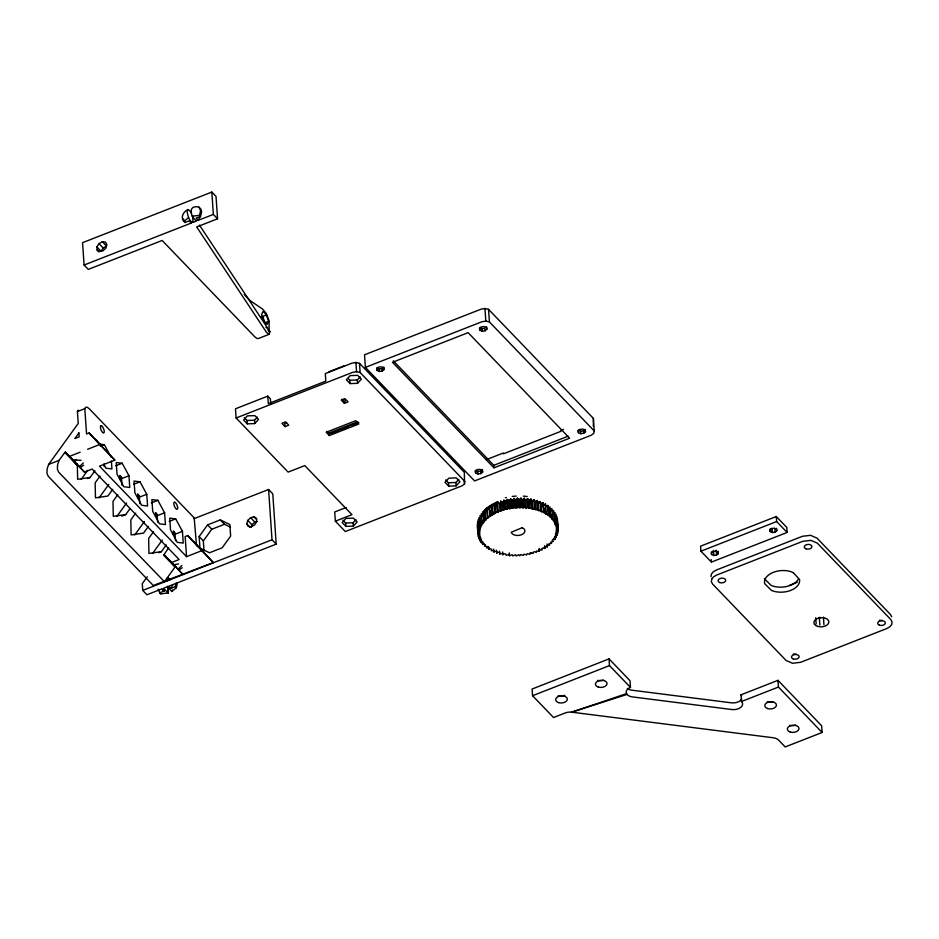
<?xml version="1.0" encoding="UTF-8"?>
<svg xmlns="http://www.w3.org/2000/svg" width="939" height="939" viewBox="0 0 939 939"><rect width="100%" height="100%" fill="white"/><g stroke="black" fill="none" stroke-linecap="round" stroke-linejoin="round"><path stroke-width="1.41" d="M539.15 548.446L539.338 551.24L536.31 551.099L536.333 552.414L534.573 551.721L533.364 552.109L533.199 553.435L530.289 552.965L529.948 554.292L527.131 553.67L526.603 554.972L523.915 554.198L523.199 555.477L520.64 554.562L519.76 555.818L518.715 554.703L516.309 555.958L515.429 554.785L512.87 555.923L512.166 554.703L509.466 555.7L508.938 554.444L506.121 555.301L505.781 554.01L504.489 553.787L502.87 554.726L502.705 553.411L499.736 553.975L499.759 552.648L498.574 552.285L496.731 553.048L496.543 550.254M192.213 216.216L199.502 215.336L200.606 210.688L198.939 207.12C187.636 204.338 190.077 217.167 196.732 220.923L193.047 222.367C187.8 222.496 183.891 201.768 191.579 213.212M199.432 225.078L269.916 331.537L269.211 334.284L258.565 338.451L256.993 338.498L255.032 337.054L162.154 240.466L88.278 269.399L84.087 265.033L82.562 242.673L211.827 192.061L216.029 196.415L217.555 218.775L196.685 226.945L266.582 332.523L269.211 334.284M517.072 507.788L516.497 499.407L517.459 498.175L518.035 506.567L517.072 507.788L515.711 507.882L515.135 499.501L514.009 498.421L514.584 506.802L513.786 508.069L512.436 508.234L511.861 499.841L510.581 498.832L511.156 507.224L510.534 508.515L509.208 508.75L508.633 500.37L507.213 499.431C506.098 501.966 510.288 508.797 506.039 509.431L505.464 501.05L503.914 500.205C502.705 502.764 507.013 509.431 502.964 510.276L502.388 501.896L500.71 501.144L501.215 510.851L498.21 510.616L498.327 511.943L497.165 512.436L495.287 511.872L494.712 503.492L496.602 504.055L497.165 512.436M501.215 510.851L500.71 501.144M538.892 510.663L538.317 502.271L540.207 501.555L540.782 509.936L538.892 510.663L537.742 510.264L537.284 500.557L535.488 501.367L536.063 509.748L534.843 509.419L534.209 499.712L532.53 500.616L533.094 508.997L531.838 508.738L531.005 499.055L529.455 500.029L530.019 508.41L528.821 508.234L528.281 506.943L527.706 498.562L526.286 499.618C528.857 514.443 522.988 507.295 524.338 498.245L523.058 499.372L523.633 507.753L522.272 507.706L521.485 506.508L520.91 498.128L519.783 499.302L520.359 507.682L518.997 507.706L518.035 506.567M537.742 510.264L537.284 500.557M711.034 576.734L711.339 574.175L713.194 571.828L716.328 570.032L802.505 536.275L810.58 535.324L816.989 538.117L890.407 614.458L891.71 616.817M176.192 583.178L175.253 586.675L170.828 588.413L168.727 586.229L276.207 544.139L272.78 493.844L268.589 489.489L194.091 518.657M177.401 583.119L176.297 587.767L171.802 591.5L167.248 586.816L163.55 588.26L168.046 592.967L168.398 587.849M496.731 553.048L496.942 551.721L495.815 551.299L493.891 551.968L493.691 549.174M335.34 521.18L345.306 531.544L461.871 485.897L464.535 483.996L464.347 472.352L359.496 363.334L355.916 362.477L352.055 363.135L325.305 373.605L325.821 381.14L268.296 403.664L267.779 396.129L235.489 408.782L236.112 417.996L288.144 472.106L304.764 465.591L351.961 514.678L335.34 521.18L334.718 511.966L346.221 507.459M593.389 418.383L594.246 430.954L593.8 433.384L591.147 435.273L474.582 480.921L365.388 367.384L364.532 354.801L481.108 309.154L484.958 308.508L488.55 309.354L593.389 418.383L593.331 426.388M503.914 500.205L504.231 509.912M540.207 501.555L539.913 502.881L538.317 502.271M540.782 509.936L540.477 511.262L541.568 511.72L543.54 511.098L542.965 502.717L540.993 503.339L541.568 511.72M246.746 523.856L247.732 520.429L250.643 517.671L254.093 516.884L256.5 518.422L256.711 521.579L254.645 524.866L251.253 526.756L248.142 526.356L246.746 523.856L250.103 527.342M251.265 527.072L251.934 524.784L254.833 522.025L257.133 521.509M493.891 551.968L494.278 550.653L491.214 550.735L491.79 549.432L490.815 548.892L488.75 549.35L488.562 546.557M78.254 410.179L77.421 411.552L78.23 423.43L48.617 464.453L47.126 468.972L46.95 473.338L48.3 476.343L153.292 585.513L213.329 562.567L187.694 535.535L185.159 536.521L186.532 556.639L201.862 550.641L213.329 562.567M69.862 457.164L65.037 452.14L59.063 460.356L57.572 464.875L57.396 469.254L58.746 472.247L164.442 581.734L175.229 566.722L167.506 558.693M172.33 589.903L171.802 591.5M507.342 509.126L507.213 499.431M542.672 506.825L542.965 502.717M543.54 511.098L543.059 512.412L546.111 512.412L545.453 513.692L546.381 514.267L548.47 513.856L547.895 505.475L545.805 505.886L547.061 506.731L547.895 505.475M771.541 528.528L770.168 531.591L772.339 532.542L775.086 532.213L776.788 530.805L776.612 528.293M268.531 321.467L267.134 324.436L263.706 320.868L261.664 314.33L263.061 311.361L266.488 314.929L268.531 321.467L264.833 322.91L262.791 316.384L266.488 314.929M510.534 508.515L509.959 500.135L510.581 498.832M544.878 505.311L545.536 504.02L543.505 504.548L544.068 512.929M217.555 218.775L213.353 214.409L198.223 220.336L196.122 218.153L200.547 216.428L201.65 211.78L200.735 208.869L198.939 207.12M198.223 220.336L200.077 217.015M170.828 588.413L172.682 585.091M488.75 549.35L489.501 548.083L486.496 547.836L487.411 546.604L484.477 546.205L485.557 545.007L484.923 544.385L482.705 544.456L482.517 541.662M186.532 556.639L99.499 466.143L114.84 460.145L89.088 432.985L86.552 433.982L84.803 408.653L85.649 407.28L87.221 407.233L89.193 408.688L194.185 517.87L196.544 545.712M96.905 246.922L98.971 243.624L102.363 241.734L105.473 242.133L106.87 244.633L105.884 248.06L102.973 250.819L99.522 251.617L97.116 250.067L96.905 246.922L101.095 251.276L103.173 247.99L106.553 246.1L102.363 241.734M481.719 516.039L482.118 515.405L479.982 515.617L480.545 524.009L482 524.913L481.59 525.687L479.453 526.063L478.878 517.682M513.786 508.069L513.21 499.677L514.009 498.421M548.47 513.856L547.637 515.112L550.606 515.429L550.031 507.048L547.942 507.377L548.482 515.734M480.545 524.009L483.233 522.988L481.918 522.002L481.355 513.61L483.503 513.504L484.078 521.884L481.918 522.002M81.224 479.348L87.691 470.392M87.444 478.526L90.05 477.505L94.909 470.779M100.015 476.096L95.168 482.822L95.461 497.834L107.879 496.038L112.739 489.325M99.053 497.893L108.76 484.454M117.845 494.642L112.997 501.356L113.29 516.368L125.709 514.584L129.758 508.985M116.882 516.438L126.589 502.987M135.674 513.175L130.826 519.901L131.12 534.913L143.538 533.117L148.397 526.403M134.711 534.972L144.418 521.532M153.503 531.72L148.655 538.434L148.949 553.447L161.379 551.663L166.226 544.949M152.541 553.517L162.247 540.078M147.282 576.757L142.282 583.694L142.74 590.408L146.93 594.763L162.06 588.835L164.161 591.018L159.736 592.755L158.081 589.187M168.55 547.895L163.679 555.231L175.264 567.273L175.757 566.816L164.172 554.773L163.679 555.231M199.138 536.568L207.578 524.878L220.301 519.901L229.855 524.537L230.642 536.099L222.203 547.777L209.479 552.766L199.937 548.118L199.138 536.568L203.34 540.923L204.021 551.04M203.34 540.923L211.768 529.244L224.503 524.255L230.466 527.155M483.315 511.919L484.207 510.898L483.503 511.696M550.606 515.429L549.608 516.65L552.508 517.131L551.932 508.738L549.784 508.938L550.36 517.319M484.078 521.884L484.724 521.122L483.562 520.053L482.986 511.673L485.134 511.685L485.709 520.065L483.562 520.053M485.087 509.936C482.634 512.342 487.951 507.201 486.66 508.457M244.269 417.62L247.039 420.496L254.528 420.214L257.356 417.116M254.751 423.559L258.542 419.44L254.845 415.601L247.368 415.883L243.577 420.003L247.274 423.853L254.751 423.559L254.528 420.214M348.005 378.323L349.848 380.236L357.336 379.955L360.177 376.856M357.559 383.312L361.351 379.18L357.653 375.342L350.177 375.623L346.385 379.755L350.083 383.593L357.559 383.312L357.336 379.955M342.876 520.159L345.646 523.035L353.134 522.753L355.975 519.654M353.357 526.098L357.149 521.978L353.451 518.14L345.975 518.422L342.183 522.553L345.881 526.392L353.357 526.098L353.134 522.753M445.696 479.899L448.466 482.775L455.943 482.493L458.784 479.395M456.166 485.85L459.957 481.719L456.26 477.881L448.783 478.162L444.992 482.294L448.689 486.132L456.166 485.85L455.943 482.493M484.442 512.412L485.134 511.685M520.359 507.682L521.485 506.508M485.674 509.372L484.876 510.147M485.709 520.065L486.461 519.337L485.451 518.199L484.888 509.818L487.012 509.936L487.587 518.328L485.451 518.199M552.508 517.131L551.346 518.293L551.991 518.997L554.139 518.927L553.576 510.546L551.416 510.616M77.139 464.277L76.658 464.735L65.073 452.692L65.566 452.222L84.428 472.047L92.116 469.042L179.138 559.527L171.461 562.543L164.172 554.773M76.352 459.57L74.369 461.448L84.428 472.047M79.334 466.695L83.301 462.939M175.757 566.816L182.929 574.468L177.941 569.245L181.908 565.478M486.907 508.257L485.451 509.584M187.953 209.444C183.868 211.568 180.64 216.146 183.234 220.747L183.985 221.416L188.493 217.672M482.705 544.456L483.949 543.317L481.202 542.613L481.014 539.819M523.633 507.753L524.901 506.637M554.139 518.927L552.836 520.03L553.376 520.781L555.512 520.816L554.949 512.436M487.224 507.987L488.491 506.99L487.552 507.717M487.587 518.328L488.421 517.635L487.587 516.45L487.024 508.058L489.113 508.292L489.677 516.685L487.587 516.45M377.009 370.4L376.832 367.888L379.145 368.898L382.044 368.546L383.851 367.055L384.016 369.567L382.22 371.069L379.321 371.41L377.009 370.4L376.645 368.64L378.44 367.137L381.351 366.797L383.652 367.806L384.016 369.567M486.825 329.307L486.461 327.547L484.16 326.537L481.249 326.878L479.453 328.38L479.817 330.152L482.13 331.15L485.029 330.81L486.825 329.307L486.66 326.795M475.615 472.939L475.439 470.427L477.751 471.437L480.662 471.096L482.458 469.594L482.623 472.106L480.827 473.608L477.928 473.949L475.615 472.939L475.251 471.178L477.047 469.676L479.958 469.336L482.259 470.345L482.623 472.106M578.424 432.691L578.26 430.168L580.56 431.177L583.471 430.837L585.267 429.334L585.431 431.858L583.635 433.349L580.736 433.689L578.424 432.691L578.06 430.919L579.868 429.416L582.767 429.076L585.079 430.085L585.431 431.858M718.241 553.728L717.901 552.062L715.718 551.111L712.971 551.428L711.281 552.848L711.621 554.515L713.804 555.465L716.539 555.137L718.241 553.728L718.065 551.216M481.202 542.613L482.587 541.533L479.97 540.676L479.77 537.883M488.656 506.86L488.926 506.673M526.861 507.999L528.281 506.943M489.372 506.344L489.642 506.156M489.677 516.685L490.616 516.027L490.228 510.44M555.512 520.816L554.069 521.849L554.491 522.624L556.616 522.777L556.041 514.396M490.017 505.91L490.381 505.663M80.132 467.575L83.665 465.192M178.739 570.114L182.272 567.743M479.97 540.676L481.484 539.679L481.108 538.892L479.007 538.681L478.82 535.887M490.851 505.358L492.224 504.548L491.144 505.182M490.217 507.529L491.426 506.755L491.989 515.135L489.958 514.795L489.383 506.414L491.426 506.755M530.019 508.41L531.58 507.436M491.989 515.135L493.01 514.537L492.811 511.743M556.85 516.427L557.426 524.807L555.348 524.549L555.031 523.751L556.616 522.777M492.318 504.478L492.729 504.243M492.541 506.098L491.954 504.889L493.926 505.335L494.489 513.727L492.529 513.269L491.954 504.889M479.007 538.681L480.662 537.754L480.392 536.944L478.35 536.627L477.775 528.246M493.233 503.961L493.55 503.797M533.094 508.997L534.772 508.105L534.843 509.419M493.961 503.586L494.384 503.363M494.489 513.727L495.581 513.175L495.287 511.872M557.426 524.807C554.879 525.241 555.665 527.225 557.942 526.885C555.454 527.119 555.759 529.173 558.165 528.997L557.367 518.504M496.109 502.541C492.529 504.173 499.83 500.874 495.78 502.694M544.655 545.665L544.855 548.458L542.848 548.059L541.791 548.634L542.179 549.914L539.127 549.937L539.338 551.24M495.299 508.973L495.029 504.783L496.602 504.055M478.35 536.627C480.862 536.298 480.322 534.268 477.974 534.526L477.399 526.145M539.127 549.937L540.254 549.409M536.063 509.748L537.847 508.938M497.553 501.907L497.893 501.778M498.245 511.966L497.635 502.236L499.431 502.905L500.076 511.25M477.974 534.526L479.841 533.786L479.806 532.941L477.904 532.413L477.329 524.032M183.375 218.94L185.03 222.496L189.455 220.771L191.556 222.954L84.087 265.033M269.916 331.537L269.082 331.866L269.141 320.821L266.148 313.274L262.474 308.99L250.15 300.633L244.163 294.4M77.421 411.552L84.803 408.653M48.617 464.453L59.063 460.356M65.566 452.222L69.463 456.389L80.202 452.175M87.597 449.288L99.863 444.476L114.84 460.145M100.485 446.236L104.37 444.722L111.119 457.199M329.026 371.75L343.791 365.964M236.112 417.996L352.688 372.349L356.538 371.703L360.13 372.548L464.969 481.578M365.388 367.384L481.965 321.737L485.815 321.079L489.407 321.936L594.246 430.954M115.732 465.791L122.199 463.256L128.948 475.744L129.758 487.482L123.795 486.731L117.035 474.254L116.236 462.516L122.199 463.256M122.011 485.158L121.565 478.632L128.948 475.744M286.653 422.538L284.81 423.266L285.045 426.611L288.731 425.167L285.585 421.893L281.9 423.348L285.045 426.611M341.937 399.216L344.296 401.669L345.223 401.317L345.106 399.65M133.561 484.324L140.028 481.801L146.777 494.278L147.587 506.015L141.625 505.276L134.864 492.799L134.066 481.061L140.028 481.801M344.413 403.371L348.111 401.915L344.965 398.652L341.268 400.096L344.413 403.371L344.296 401.669M139.841 503.691L139.395 497.177L146.777 494.278M327.864 433.431L357.301 421.904M151.39 502.87L157.858 500.334L164.618 512.823L165.417 524.561L159.454 523.821L152.693 511.332L151.895 499.595L157.858 500.334M326.866 431.4L329.225 433.853L358.78 422.28M331.995 433.513L338.686 430.895M341.362 429.851L348.052 427.233M353.393 425.132L357.407 423.559M121.8 516.121L125.709 514.584M329.343 435.543L358.886 423.97L355.74 420.695L326.197 432.269L329.343 435.543L329.225 433.853M157.67 522.237L157.224 515.711L164.618 512.823M169.22 521.415L175.687 518.88L182.448 531.357L183.246 543.094L177.283 542.355L170.522 529.878L169.724 518.14L175.687 518.88M175.499 540.77L175.053 534.256L182.448 531.357M158.761 552.684L161.379 551.663M166.872 581.335L166.684 578.6L168.175 578.013L170.37 579.75M142.74 590.408L272.017 539.784L276.207 544.139M486.261 459.687L503.398 452.974L503.457 453.819L560.982 431.294L560.923 430.449L563.553 429.416M393.312 360.822L493.797 465.31L568.083 436.212M493.961 467.822L569.609 438.208L468.115 332.664L392.479 362.29L493.961 467.822L493.797 465.31M776.307 516.52L700.588 546.169L700.928 551.193L711.41 562.097L787.128 532.448L786.788 527.425L776.307 516.52L776.647 521.544L787.128 532.448M700.928 551.193L776.647 521.544M789.406 585.373L797.328 582.274M609.035 658.896L532.108 689.015L532.554 695.717L553.541 717.525L565.255 712.947A8.51 5.211 -3.9 0 1 571.698 712.185L627.052 694.414A8.51 5.211 -3.9 0 0 632.405 696.902L731.845 709.532A8.51 5.211 -3.9 0 0 740.812 707.325A8.51 5.211 -3.9 0 0 741.493 701.515L741.035 694.801L777.973 680.341L821.66 725.777L822.118 732.479L785.18 746.939L778.525 740.026A8.51 5.211 -3.9 0 0 773.396 737.784L571.698 712.173L626.524 693.628A8.51 5.211 -3.9 0 1 630.456 687.418L630.01 680.705L609.035 658.896L609.493 665.598L630.468 687.418M532.554 695.717L609.493 665.598M741.493 701.515L778.431 687.055L822.118 732.479M558.165 528.997L556.252 529.702L556.228 530.535L558.095 531.122L557.52 522.741M477.904 532.413L479.852 531.756L479.935 530.922L478.127 530.277L477.552 521.896M501.403 502.212L502.388 501.896M558.095 531.122L556.099 531.72L555.958 532.566L557.719 533.246L557.343 527.659M478.127 530.277L480.146 529.737L480.345 528.892L478.644 528.164L478.068 519.783M531.58 552.637L530.289 552.965M504.337 501.344L505.464 501.05M505.382 497.752L506.332 497.517M557.719 533.246L555.665 533.739L555.407 534.584L557.05 535.359L556.862 532.566M506.767 500.745L508.633 500.37M478.644 528.164C480.592 528.61 482.223 526.403 479.453 526.063M178.586 563.893L173.656 564.832L171.461 562.543M557.05 535.359L554.585 536.568L556.099 537.437L555.911 534.643M509.959 500.135L511.861 499.841M90.05 477.505L77.632 479.289L77.338 464.277M556.099 537.437L553.482 538.517L554.867 539.479L554.679 536.685M479.817 330.152L479.641 327.629L481.953 328.638L484.853 328.298L485.029 330.81M81.024 460.356L72.714 459.828L69.463 456.389M512.225 496.461L516.239 496.085M513.21 499.677L515.135 499.501M818.996 617.428L820.698 617.639M819.829 625.057L819.313 617.51M160.041 593.178L160.78 593.847L168.046 592.967L167.623 586.182L168.093 592.932M554.867 539.479L552.719 539.643L552.12 540.418L553.353 541.451L550.5 542.249L551.592 543.352L548.658 543.998L549.573 545.16L546.568 545.653L547.32 546.862L544.28 547.202L544.855 548.458M517.823 499.337L518.422 499.325L518.997 507.706M519.783 499.302L521.708 499.325L522.272 507.706M523.269 496.097L527.19 496.485M524.138 499.431L524.948 499.489L525.523 507.87M526.286 499.618L528.152 499.841L528.821 508.234M99.604 444.124L104.37 444.722M529.455 500.029L530.265 500.17M532.53 500.616L534.279 501.039L534.209 499.712M816.167 624.036L815.745 617.745M535.488 501.367L537.167 501.884M540.993 503.339L542.484 504.032M501.285 509.525L502.964 510.276M543.505 504.548L544.467 505.076M504.478 508.586L506.039 509.431M507.776 507.811L509.208 508.75M189.361 221.217L191.556 222.954M511.156 507.224L512.436 508.234M161.966 589.293L164.161 591.018M514.584 506.802L515.711 507.882M764.44 578.741L771.107 585.408A17.606 10.799 -3.9 0 0 798.185 579.398M199.502 215.336L200.547 216.428M183.985 221.416L185.03 222.496M267.779 396.129L270.397 398.864L270.725 403.559M98.971 243.624L103.173 247.99M97.116 250.067L98.795 251.816M254.093 516.884L256.617 519.502M250.643 517.671L254.833 522.025M247.732 520.429L251.934 524.784M220.301 519.901L224.503 524.255M207.578 524.878L211.768 529.244M120.016 479.242L119.934 475.627L121.753 477.517M137.845 497.787L137.763 494.16L139.582 496.05M155.674 516.321L155.592 512.706L157.412 514.595M173.504 534.866L173.433 531.251L175.393 533.282M71.798 459.171L76.658 464.735M168.175 578.013L169.572 579.469M175.253 586.675L176.297 587.767M166.684 578.6L168.492 580.478M159.736 592.755L160.78 593.847M177.941 569.245L169.29 560.149M72.714 459.828L70.683 457.61M187.694 535.535L201.862 550.641M89.088 432.985L99.863 444.476M517.459 498.175L518.422 499.325M265.948 327.277L266.476 327.946M487.024 508.058L487.857 509.243M520.91 498.128L521.708 499.325M626.524 693.628L627.052 694.414M267.897 329.929L268.531 330.88M173.433 531.251L175.053 534.256M155.592 512.706L157.224 515.711M137.763 494.16L139.395 497.177M119.934 475.627L121.565 478.632M103.936 464.453L105.966 468.197L111.929 468.937L111.389 461.108M489.383 506.414L490.041 507.647M489.958 514.795L490.616 516.027M524.338 498.245L524.948 499.489M492.529 513.269L493.01 514.537M262.638 318.708L263.178 320.492M527.706 498.562L528.152 499.841M494.712 503.492L495.029 504.783M776.788 530.805L776.436 529.138L774.264 528.188L771.518 528.504L769.816 529.925L770.168 531.591L769.992 529.08M531.005 499.055L531.838 508.738M497.635 502.236L497.752 503.55M823.421 617.111L823.937 624.658M774.828 528.446L775.086 532.213M772.081 528.774L772.339 532.542M777.973 680.341L778.431 687.055M716.199 550.113L716.539 555.137M713.452 550.442L713.804 555.465M711.445 552.003L711.621 554.515M711.246 559.585L711.41 562.097M583.471 430.837L583.635 433.349M580.56 431.177L580.736 433.689M555.16 521.755L555.348 524.549M554.832 520.945L555.031 523.751M551.709 514.807L551.991 518.997M545.536 504.02L546.381 514.267M545.066 508.105L545.453 513.692M547.132 544.068L547.32 546.862M509.278 552.907L509.466 555.7M488.55 309.354L489.407 321.936M502.682 551.932L502.87 554.726M484.958 308.508L485.815 321.079M499.548 551.181L499.736 553.975M481.953 328.638L482.13 331.15M480.662 471.096L480.827 473.608M482.493 520.992L482.693 523.786M477.751 471.437L477.928 473.949M464.347 481.367L464.535 483.996M448.466 482.775L448.689 486.132M382.044 368.546L382.22 371.069M379.145 368.898L379.321 371.41M359.496 363.334L360.13 372.548M355.916 362.477L356.538 371.703M349.848 380.236L350.083 383.593M345.646 523.035L345.881 526.392M268.589 489.489L272.017 539.784M247.039 420.496L247.274 423.853M211.827 192.061L213.353 214.409M192.577 215.524L193.047 222.367M104.006 464.007L104.182 466.613M795.591 725.096A5.845 3.58 -3.9 0 1 789.746 725.319M773.043 701.656A5.845 3.58 -3.9 0 1 767.198 701.879M603.648 680.141A5.845 3.58 -3.9 0 1 597.814 680.364M741.693 699.027A8.51 5.211 -3.9 0 1 731.387 702.83L631.947 690.2A8.51 5.211 -3.9 0 1 627.334 688.428M741.035 694.801A8.51 5.211 -3.9 0 1 741.634 695.576M564.773 695.294A5.845 3.58 -4 0 1 558.106 695.905M795.99 654.049A3.826 2.348 -3.9 0 1 793.197 653.978M882.179 620.303A3.826 2.348 -3.9 0 1 879.374 620.233M100.825 425.801A3.873 1.397 68.6 0 1 101.565 425.825M101.553 425.895A3.826 1.385 68.6 0 1 104.194 430.942A3.826 1.385 68.6 0 1 102.421 432.257A3.873 1.397 68.6 0 1 101.107 430.015A3.826 1.385 68.6 0 1 100.825 425.883M261.312 316.455A3.85 1.397 68.6 0 1 261.793 317.089M711.68 579.21L711.375 581.769L712.678 584.128L786.096 660.469L792.516 663.263L800.58 662.312L886.756 628.555L889.89 626.759L891.757 624.412L892.05 621.853L890.747 619.494L817.329 543.153L810.92 540.348L802.857 541.31L716.668 575.055L713.534 576.851L711.68 579.21M78.876 432.926L74.838 438.572L79.158 436.881L78.876 432.926M522.248 527.706L511.227 532.249A6.913 4.237 -3.9 0 0 521.438 534.784A6.913 4.237 -3.9 0 0 522.53 527.824L522.248 527.706M793.232 572.626L790.955 571.663A17.606 10.799 -3.9 0 0 764.463 582.027L764.78 583.765L771.447 590.431A17.606 10.799 -3.9 0 0 790.732 590.385A17.606 10.799 -3.9 0 0 799.535 579.433L793.232 572.626M95.79 440.015L95.003 439.206L100.273 444.746L95.79 440.015M194.396 542.554L193.61 541.744L198.88 547.284L194.35 542.554M790.204 732.033A5.845 3.592 -3.9 0 0 799.007 728.582A5.845 3.592 -3.9 0 0 790.274 725.8A5.845 3.592 -3.9 0 0 790.204 732.033M598.26 687.066A5.845 3.58 -4 0 0 607.064 683.627A5.845 3.58 -4 0 0 598.343 680.857A5.845 3.58 -4 0 0 598.26 687.066M558.552 702.618A5.845 3.58 -3.9 0 0 567.356 699.168A5.845 3.58 -3.9 0 0 558.635 696.398A5.845 3.58 -3.9 0 0 558.552 702.618M767.656 708.581A5.845 3.58 -3.8 0 0 776.459 705.142A5.845 3.58 -3.8 0 0 767.726 702.36A5.845 3.58 -3.8 0 0 767.656 708.581M879.444 625.174A3.826 2.348 -3.9 0 0 885.336 623.062A3.826 2.348 -3.9 0 0 879.773 621.09A3.826 2.348 -3.9 0 0 879.444 625.174M793.255 658.92A3.826 2.348 -3.9 0 0 799.148 656.807A3.826 2.348 -3.9 0 0 793.584 654.835A3.826 2.348 -3.9 0 0 793.255 658.92M806.026 548.822A3.826 2.348 -3.9 0 0 811.918 546.721A3.826 2.348 -3.9 0 0 806.355 544.749A3.826 2.348 -3.9 0 0 806.026 548.822M719.849 582.579A3.826 2.348 -3.9 0 0 725.73 580.466A3.826 2.348 -3.9 0 0 720.166 578.494A3.826 2.348 -3.9 0 0 719.849 582.579M817.587 626.383A7.5 4.589 -3.9 0 0 828.867 621.97A7.5 4.589 -3.9 0 0 817.681 618.414A7.5 4.589 -3.9 0 0 817.587 626.383M177.647 507.682A3.826 1.385 68.6 0 0 174.983 502.248A3.873 1.397 68.6 0 0 174.243 502.154A3.826 1.385 68.6 0 0 174.537 506.367A3.873 1.397 68.6 0 0 175.37 507.987A3.826 1.385 68.6 0 0 177.647 507.682"/></g></svg>
